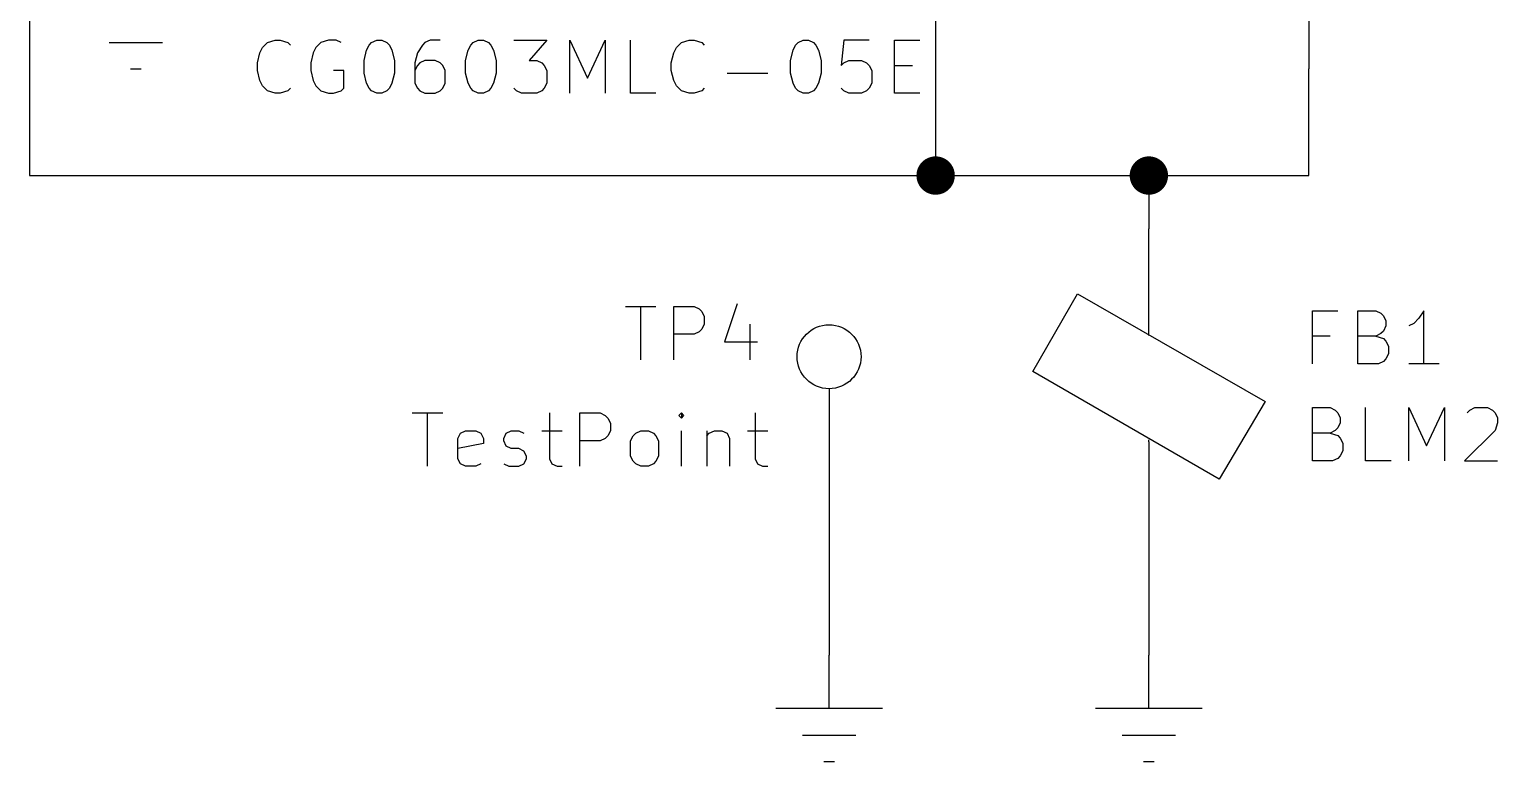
# Model space of a CAD drawing. Extents: x 0.4 to 11.3, y -7.9 to -0.4.
# Drawn here: x 2.75 to 4.127, y -5.5 to -4.813 of the extents above; entities that cross this region are included whole.
import ezdxf

# ---------------------------------------------------------------- set-up
doc = ezdxf.new("R2010")
doc.units = 0
doc.header["$MEASUREMENT"] = 0
for name, color, linetype in [('CYAN2', 4, 'CONTINUOUS'), ('GREEN3', 91, 'CONTINUOUS'), ('RED2', 1, 'CONTINUOUS')]:
    doc.layers.add(name, color=color, linetype=linetype)

msp = doc.modelspace()

# ---------------------------------------------------------------- linework, layer by layer
at = {"layer": 'CYAN2', "linetype": 'CONTINUOUS'}
for p, q in [((2.9663, -4.8347), (2.9687, -4.8299)), ((2.9663, -4.8347), (2.9687, -4.8299)), ((2.9687, -4.8299), (2.9734, -4.8252)), ((2.9687, -4.8299), (2.9734, -4.8252)), ((2.9734, -4.8252), (2.9806, -4.8228)), ((2.9734, -4.8252), (2.9806, -4.8228)), ((2.9806, -4.8228), (2.9853, -4.8228)), ((2.9806, -4.8228), (2.9853, -4.8228)), ((2.9853, -4.8228), (2.9925, -4.8252)), ((2.9853, -4.8228), (2.9925, -4.8252)), ((2.9925, -4.8252), (2.9949, -4.8276)), ((2.9925, -4.8252), (2.9949, -4.8276)), ((3.0187, -4.8299), (3.0163, -4.8347)), ((3.0187, -4.8299), (3.0163, -4.8347)), ((3.0234, -4.8252), (3.0187, -4.8299)), ((3.0234, -4.8252), (3.0187, -4.8299)), ((3.0306, -4.8228), (3.0234, -4.8252)), ((3.0306, -4.8228), (3.0234, -4.8252)), ((3.0377, -4.8228), (3.0306, -4.8228)), ((3.0377, -4.8228), (3.0306, -4.8228)), ((3.0425, -4.8252), (3.0377, -4.8228)), ((3.0425, -4.8252), (3.0377, -4.8228)), ((3.0639, -4.8419), (3.0663, -4.8323)), ((3.0639, -4.8419), (3.0663, -4.8323)), ((3.0663, -4.8323), (3.0687, -4.8276)), ((3.0663, -4.8323), (3.0687, -4.8276)), ((3.0687, -4.8276), (3.071, -4.8252)), ((3.0687, -4.8276), (3.071, -4.8252)), ((3.071, -4.8252), (3.0758, -4.8228)), ((3.071, -4.8252), (3.0758, -4.8228)), ((3.0758, -4.8228), (3.0806, -4.8228)), ((3.0758, -4.8228), (3.0806, -4.8228)), ((3.0806, -4.8228), (3.0853, -4.8252)), ((3.0806, -4.8228), (3.0853, -4.8252)), ((3.0853, -4.8252), (3.0877, -4.8276)), ((3.0853, -4.8252), (3.0877, -4.8276)), ((3.0877, -4.8276), (3.0901, -4.8323)), ((3.0877, -4.8276), (3.0901, -4.8323)), ((3.0901, -4.8323), (3.0925, -4.8419)), ((3.0901, -4.8323), (3.0925, -4.8419)), ((3.1187, -4.8276), (3.1139, -4.8347)), ((3.1187, -4.8276), (3.1139, -4.8347)), ((3.121, -4.8252), (3.1187, -4.8276)), ((3.121, -4.8252), (3.1187, -4.8276)), ((3.1258, -4.8228), (3.121, -4.8252)), ((3.1258, -4.8228), (3.121, -4.8252)), ((3.1353, -4.8228), (3.1258, -4.8228)), ((3.1353, -4.8228), (3.1258, -4.8228)), ((3.1591, -4.8419), (3.1615, -4.8323)), ((3.1591, -4.8419), (3.1615, -4.8323)), ((3.1615, -4.8323), (3.1639, -4.8276)), ((3.1615, -4.8323), (3.1639, -4.8276)), ((3.1639, -4.8276), (3.1663, -4.8252)), ((3.1639, -4.8276), (3.1663, -4.8252)), ((3.1663, -4.8252), (3.171, -4.8228)), ((3.1663, -4.8252), (3.171, -4.8228)), ((3.171, -4.8228), (3.1758, -4.8228)), ((3.171, -4.8228), (3.1758, -4.8228)), ((3.1758, -4.8228), (3.1806, -4.8252)), ((3.1758, -4.8228), (3.1806, -4.8252)), ((3.1806, -4.8252), (3.1829, -4.8276)), ((3.1806, -4.8252), (3.1829, -4.8276)), ((3.1829, -4.8276), (3.1853, -4.8323)), ((3.1829, -4.8276), (3.1853, -4.8323)), ((3.1853, -4.8323), (3.1877, -4.8419)), ((3.1853, -4.8323), (3.1877, -4.8419)), ((3.2044, -4.8228), (3.2353, -4.8228)), ((3.2044, -4.8228), (3.2353, -4.8228)), ((3.2353, -4.8228), (3.2187, -4.8419)), ((3.2353, -4.8228), (3.2187, -4.8419)), ((3.2568, -4.8728), (3.2568, -4.8228)), ((3.2568, -4.8228), (3.2734, -4.8585)), ((3.2568, -4.8728), (3.2568, -4.8228)), ((3.2568, -4.8228), (3.2734, -4.8585)), ((3.2734, -4.8585), (3.2901, -4.8228)), ((3.2734, -4.8585), (3.2901, -4.8228)), ((3.2901, -4.8228), (3.2901, -4.8728)), ((3.2901, -4.8228), (3.2901, -4.8728)), ((3.3139, -4.8728), (3.3139, -4.8228)), ((3.3139, -4.8728), (3.3139, -4.8228)), ((3.3544, -4.8347), (3.3568, -4.8299)), ((3.3544, -4.8347), (3.3568, -4.8299)), ((3.3568, -4.8299), (3.3615, -4.8252)), ((3.3568, -4.8299), (3.3615, -4.8252)), ((3.3615, -4.8252), (3.3687, -4.8228)), ((3.3615, -4.8252), (3.3687, -4.8228)), ((3.3687, -4.8228), (3.3734, -4.8228)), ((3.3687, -4.8228), (3.3734, -4.8228)), ((3.3734, -4.8228), (3.3806, -4.8252)), ((3.3734, -4.8228), (3.3806, -4.8252)), ((3.3806, -4.8252), (3.3829, -4.8276)), ((3.3806, -4.8252), (3.3829, -4.8276)), ((3.4639, -4.8419), (3.4663, -4.8323)), ((3.4639, -4.8419), (3.4663, -4.8323)), ((3.4663, -4.8323), (3.4687, -4.8276)), ((3.4663, -4.8323), (3.4687, -4.8276)), ((3.4687, -4.8276), (3.471, -4.8252)), ((3.4687, -4.8276), (3.471, -4.8252)), ((3.471, -4.8252), (3.4758, -4.8228)), ((3.471, -4.8252), (3.4758, -4.8228)), ((3.4758, -4.8228), (3.4806, -4.8228)), ((3.4758, -4.8228), (3.4806, -4.8228)), ((3.4806, -4.8228), (3.4853, -4.8252)), ((3.4806, -4.8228), (3.4853, -4.8252)), ((3.4853, -4.8252), (3.4877, -4.8276)), ((3.4853, -4.8252), (3.4877, -4.8276)), ((3.4877, -4.8276), (3.4901, -4.8323)), ((3.4877, -4.8276), (3.4901, -4.8323)), ((3.4901, -4.8323), (3.4925, -4.8419)), ((3.4901, -4.8323), (3.4925, -4.8419)), ((3.5139, -4.8228), (3.5115, -4.8466)), ((3.5139, -4.8228), (3.5115, -4.8466)), ((3.5377, -4.8228), (3.5139, -4.8228)), ((3.5377, -4.8228), (3.5139, -4.8228)), ((3.5615, -4.8728), (3.5615, -4.8228)), ((3.5615, -4.8228), (3.5853, -4.8228)), ((3.5615, -4.8728), (3.5615, -4.8228)), ((3.5615, -4.8228), (3.5853, -4.8228)), ((2.9639, -4.8442), (2.9663, -4.8347)), ((2.9639, -4.8442), (2.9663, -4.8347)), ((2.9639, -4.8514), (2.9639, -4.8442)), ((2.9639, -4.8514), (2.9639, -4.8442)), ((3.0163, -4.8347), (3.0139, -4.8442)), ((3.0163, -4.8347), (3.0139, -4.8442)), ((3.0139, -4.8442), (3.0139, -4.8514)), ((3.0139, -4.8442), (3.0139, -4.8514)), ((3.0639, -4.8538), (3.0639, -4.8419)), ((3.0639, -4.8538), (3.0639, -4.8419)), ((3.0925, -4.8419), (3.0925, -4.8538)), ((3.0925, -4.8419), (3.0925, -4.8538)), ((3.1139, -4.8347), (3.1115, -4.8442)), ((3.1139, -4.8347), (3.1115, -4.8442)), ((3.1115, -4.8442), (3.1115, -4.8633)), ((3.1115, -4.8442), (3.1115, -4.8633)), ((3.1139, -4.8466), (3.1115, -4.8514)), ((3.1139, -4.8466), (3.1115, -4.8514)), ((3.1163, -4.8442), (3.1139, -4.8466)), ((3.1163, -4.8442), (3.1139, -4.8466)), ((3.121, -4.8419), (3.1163, -4.8442)), ((3.121, -4.8419), (3.1163, -4.8442)), ((3.1306, -4.8419), (3.121, -4.8419)), ((3.1306, -4.8419), (3.121, -4.8419)), ((3.1353, -4.8442), (3.1306, -4.8419)), ((3.1353, -4.8442), (3.1306, -4.8419)), ((3.1377, -4.8466), (3.1353, -4.8442)), ((3.1377, -4.8466), (3.1353, -4.8442)), ((3.1401, -4.8514), (3.1377, -4.8466)), ((3.1401, -4.8514), (3.1377, -4.8466)), ((3.1591, -4.8538), (3.1591, -4.8419)), ((3.1591, -4.8538), (3.1591, -4.8419)), ((3.1877, -4.8419), (3.1877, -4.8538)), ((3.1877, -4.8419), (3.1877, -4.8538)), ((3.2187, -4.8419), (3.2258, -4.8419)), ((3.2187, -4.8419), (3.2258, -4.8419)), ((3.2258, -4.8419), (3.2306, -4.8442)), ((3.2258, -4.8419), (3.2306, -4.8442)), ((3.2306, -4.8442), (3.2329, -4.8466)), ((3.2306, -4.8442), (3.2329, -4.8466)), ((3.2329, -4.8466), (3.2353, -4.8514)), ((3.2329, -4.8466), (3.2353, -4.8514)), ((3.352, -4.8442), (3.3544, -4.8347)), ((3.352, -4.8442), (3.3544, -4.8347)), ((3.352, -4.8514), (3.352, -4.8442)), ((3.352, -4.8514), (3.352, -4.8442)), ((3.4639, -4.8538), (3.4639, -4.8419)), ((3.4639, -4.8538), (3.4639, -4.8419)), ((3.4925, -4.8419), (3.4925, -4.8538)), ((3.4925, -4.8419), (3.4925, -4.8538)), ((3.5115, -4.8466), (3.5139, -4.8442)), ((3.5115, -4.8466), (3.5139, -4.8442)), ((3.5139, -4.8442), (3.5187, -4.8419)), ((3.5139, -4.8442), (3.5187, -4.8419)), ((3.5187, -4.8419), (3.5306, -4.8419)), ((3.5187, -4.8419), (3.5306, -4.8419)), ((3.5306, -4.8419), (3.5353, -4.8442)), ((3.5306, -4.8419), (3.5353, -4.8442)), ((3.5353, -4.8442), (3.5377, -4.8466)), ((3.5353, -4.8442), (3.5377, -4.8466)), ((3.5377, -4.8466), (3.5401, -4.8514)), ((3.5377, -4.8466), (3.5401, -4.8514)), ((3.5615, -4.8466), (3.5782, -4.8466)), ((3.5615, -4.8466), (3.5782, -4.8466)), ((2.9663, -4.8609), (2.9639, -4.8514)), ((2.9663, -4.8609), (2.9639, -4.8514)), ((2.9687, -4.8657), (2.9663, -4.8609)), ((2.9687, -4.8657), (2.9663, -4.8609)), ((3.0139, -4.8514), (3.0163, -4.8609)), ((3.0139, -4.8514), (3.0163, -4.8609)), ((3.0163, -4.8609), (3.0187, -4.8657)), ((3.0163, -4.8609), (3.0187, -4.8657)), ((3.0449, -4.8514), (3.0353, -4.8514)), ((3.0449, -4.8514), (3.0353, -4.8514)), ((3.0449, -4.868), (3.0449, -4.8514)), ((3.0449, -4.868), (3.0449, -4.8514)), ((3.0663, -4.8633), (3.0639, -4.8538)), ((3.0663, -4.8633), (3.0639, -4.8538)), ((3.0925, -4.8538), (3.0901, -4.8633)), ((3.0925, -4.8538), (3.0901, -4.8633)), ((3.1401, -4.8633), (3.1401, -4.8514)), ((3.1401, -4.8633), (3.1401, -4.8514)), ((3.1615, -4.8633), (3.1591, -4.8538)), ((3.1615, -4.8633), (3.1591, -4.8538)), ((3.1877, -4.8538), (3.1853, -4.8633)), ((3.1877, -4.8538), (3.1853, -4.8633)), ((3.2353, -4.8514), (3.2353, -4.8633)), ((3.2353, -4.8514), (3.2353, -4.8633)), ((3.3544, -4.8609), (3.352, -4.8514)), ((3.3544, -4.8609), (3.352, -4.8514)), ((3.3568, -4.8657), (3.3544, -4.8609)), ((3.3568, -4.8657), (3.3544, -4.8609)), ((3.4044, -4.8538), (3.4425, -4.8538)), ((3.4044, -4.8538), (3.4425, -4.8538)), ((3.4663, -4.8633), (3.4639, -4.8538)), ((3.4663, -4.8633), (3.4639, -4.8538)), ((3.4925, -4.8538), (3.4901, -4.8633)), ((3.4925, -4.8538), (3.4901, -4.8633)), ((3.5401, -4.8514), (3.5401, -4.8633)), ((3.5401, -4.8514), (3.5401, -4.8633)), ((2.9734, -4.8704), (2.9687, -4.8657)), ((2.9734, -4.8704), (2.9687, -4.8657)), ((2.9806, -4.8728), (2.9734, -4.8704)), ((2.9806, -4.8728), (2.9734, -4.8704)), ((2.9853, -4.8728), (2.9806, -4.8728)), ((2.9853, -4.8728), (2.9806, -4.8728)), ((2.9925, -4.8704), (2.9853, -4.8728)), ((2.9925, -4.8704), (2.9853, -4.8728)), ((2.9949, -4.868), (2.9925, -4.8704)), ((2.9949, -4.868), (2.9925, -4.8704)), ((3.0187, -4.8657), (3.0234, -4.8704)), ((3.0187, -4.8657), (3.0234, -4.8704)), ((3.0234, -4.8704), (3.0306, -4.8728)), ((3.0234, -4.8704), (3.0306, -4.8728)), ((3.0306, -4.8728), (3.0353, -4.8728)), ((3.0306, -4.8728), (3.0353, -4.8728)), ((3.0353, -4.8728), (3.0425, -4.8704)), ((3.0353, -4.8728), (3.0425, -4.8704)), ((3.0425, -4.8704), (3.0449, -4.868)), ((3.0425, -4.8704), (3.0449, -4.868)), ((3.0687, -4.868), (3.0663, -4.8633)), ((3.0687, -4.868), (3.0663, -4.8633)), ((3.071, -4.8704), (3.0687, -4.868)), ((3.071, -4.8704), (3.0687, -4.868)), ((3.0758, -4.8728), (3.071, -4.8704)), ((3.0758, -4.8728), (3.071, -4.8704)), ((3.0806, -4.8728), (3.0758, -4.8728)), ((3.0806, -4.8728), (3.0758, -4.8728)), ((3.0853, -4.8704), (3.0806, -4.8728)), ((3.0853, -4.8704), (3.0806, -4.8728)), ((3.0877, -4.868), (3.0853, -4.8704)), ((3.0877, -4.868), (3.0853, -4.8704)), ((3.0901, -4.8633), (3.0877, -4.868)), ((3.0901, -4.8633), (3.0877, -4.868)), ((3.1115, -4.8633), (3.1139, -4.868)), ((3.1115, -4.8633), (3.1139, -4.868)), ((3.1139, -4.868), (3.1163, -4.8704)), ((3.1139, -4.868), (3.1163, -4.8704)), ((3.1163, -4.8704), (3.121, -4.8728)), ((3.1163, -4.8704), (3.121, -4.8728)), ((3.121, -4.8728), (3.1306, -4.8728)), ((3.121, -4.8728), (3.1306, -4.8728)), ((3.1306, -4.8728), (3.1353, -4.8704)), ((3.1306, -4.8728), (3.1353, -4.8704)), ((3.1353, -4.8704), (3.1377, -4.868)), ((3.1353, -4.8704), (3.1377, -4.868)), ((3.1377, -4.868), (3.1401, -4.8633)), ((3.1377, -4.868), (3.1401, -4.8633)), ((3.1639, -4.868), (3.1615, -4.8633)), ((3.1639, -4.868), (3.1615, -4.8633)), ((3.1663, -4.8704), (3.1639, -4.868)), ((3.1663, -4.8704), (3.1639, -4.868)), ((3.171, -4.8728), (3.1663, -4.8704)), ((3.171, -4.8728), (3.1663, -4.8704)), ((3.1758, -4.8728), (3.171, -4.8728)), ((3.1758, -4.8728), (3.171, -4.8728)), ((3.1806, -4.8704), (3.1758, -4.8728)), ((3.1806, -4.8704), (3.1758, -4.8728)), ((3.1829, -4.868), (3.1806, -4.8704)), ((3.1829, -4.868), (3.1806, -4.8704)), ((3.1853, -4.8633), (3.1829, -4.868)), ((3.1853, -4.8633), (3.1829, -4.868)), ((3.2068, -4.8704), (3.2044, -4.868)), ((3.2068, -4.8704), (3.2044, -4.868)), ((3.2115, -4.8728), (3.2068, -4.8704)), ((3.2115, -4.8728), (3.2068, -4.8704)), ((3.2258, -4.8728), (3.2115, -4.8728)), ((3.2258, -4.8728), (3.2115, -4.8728)), ((3.2306, -4.8704), (3.2258, -4.8728)), ((3.2306, -4.8704), (3.2258, -4.8728)), ((3.2329, -4.868), (3.2306, -4.8704)), ((3.2329, -4.868), (3.2306, -4.8704)), ((3.2353, -4.8633), (3.2329, -4.868)), ((3.2353, -4.8633), (3.2329, -4.868)), ((3.3377, -4.8728), (3.3139, -4.8728)), ((3.3377, -4.8728), (3.3139, -4.8728)), ((3.3615, -4.8704), (3.3568, -4.8657)), ((3.3615, -4.8704), (3.3568, -4.8657)), ((3.3687, -4.8728), (3.3615, -4.8704)), ((3.3687, -4.8728), (3.3615, -4.8704)), ((3.3734, -4.8728), (3.3687, -4.8728)), ((3.3734, -4.8728), (3.3687, -4.8728)), ((3.3806, -4.8704), (3.3734, -4.8728)), ((3.3806, -4.8704), (3.3734, -4.8728)), ((3.3829, -4.868), (3.3806, -4.8704)), ((3.3829, -4.868), (3.3806, -4.8704)), ((3.4687, -4.868), (3.4663, -4.8633)), ((3.4687, -4.868), (3.4663, -4.8633)), ((3.471, -4.8704), (3.4687, -4.868)), ((3.471, -4.8704), (3.4687, -4.868)), ((3.4758, -4.8728), (3.471, -4.8704)), ((3.4758, -4.8728), (3.471, -4.8704)), ((3.4806, -4.8728), (3.4758, -4.8728)), ((3.4806, -4.8728), (3.4758, -4.8728)), ((3.4853, -4.8704), (3.4806, -4.8728)), ((3.4853, -4.8704), (3.4806, -4.8728)), ((3.4877, -4.868), (3.4853, -4.8704)), ((3.4877, -4.868), (3.4853, -4.8704)), ((3.4901, -4.8633), (3.4877, -4.868)), ((3.4901, -4.8633), (3.4877, -4.868)), ((3.5139, -4.8704), (3.5115, -4.868)), ((3.5139, -4.8704), (3.5115, -4.868)), ((3.5187, -4.8728), (3.5139, -4.8704)), ((3.5187, -4.8728), (3.5139, -4.8704)), ((3.5306, -4.8728), (3.5187, -4.8728)), ((3.5306, -4.8728), (3.5187, -4.8728)), ((3.5353, -4.8704), (3.5306, -4.8728)), ((3.5353, -4.8704), (3.5306, -4.8728)), ((3.5377, -4.868), (3.5353, -4.8704)), ((3.5377, -4.868), (3.5353, -4.8704)), ((3.5401, -4.8633), (3.5377, -4.868)), ((3.5401, -4.8633), (3.5377, -4.868)), ((3.5853, -4.8728), (3.5615, -4.8728)), ((3.5853, -4.8728), (3.5615, -4.8728)), ((3.3091, -5.0728), (3.3377, -5.0728)), ((3.3234, -5.1228), (3.3234, -5.0728)), ((3.3544, -5.1228), (3.3544, -5.0728)), ((3.3544, -5.0728), (3.3734, -5.0728)), ((3.3734, -5.0728), (3.3782, -5.0752)), ((3.3782, -5.0752), (3.3806, -5.0776)), ((3.3806, -5.0776), (3.3829, -5.0823)), ((3.4139, -5.0704), (3.402, -5.1061)), ((3.9533, -5.1268), (3.9533, -5.0768)), ((3.9533, -5.0768), (3.9771, -5.0768)), ((3.9961, -5.1268), (3.9961, -5.0768)), ((3.9961, -5.0768), (4.0128, -5.0768)), ((4.0128, -5.0768), (4.0176, -5.0792)), ((4.0176, -5.0792), (4.0199, -5.0816)), ((4.058, -5.0768), (4.0533, -5.0839)), ((4.058, -5.1268), (4.058, -5.0768)), ((3.3806, -5.0942), (3.3782, -5.0966)), ((3.3829, -5.0895), (3.3806, -5.0942)), ((3.3829, -5.0823), (3.3829, -5.0895)), ((3.4258, -5.0895), (3.4258, -5.1228)), ((4.0199, -5.0816), (4.0223, -5.0863)), ((4.0223, -5.0911), (4.0199, -5.0959)), ((4.0223, -5.0863), (4.0223, -5.0911)), ((4.0485, -5.0887), (4.0438, -5.0911)), ((4.0533, -5.0839), (4.0485, -5.0887)), ((3.3734, -5.099), (3.3544, -5.099)), ((3.3782, -5.0966), (3.3734, -5.099)), ((3.402, -5.1061), (3.4329, -5.1061)), ((3.9699, -5.1006), (3.9533, -5.1006)), ((4.0128, -5.1006), (3.9961, -5.1006)), ((4.0176, -5.0982), (4.0128, -5.1006)), ((4.0128, -5.1006), (4.0199, -5.103)), ((4.0199, -5.0959), (4.0176, -5.0982)), ((4.0199, -5.103), (4.0223, -5.1054)), ((4.0223, -5.1054), (4.0247, -5.1101)), ((4.0223, -5.122), (4.0199, -5.1244)), ((4.0247, -5.1173), (4.0223, -5.122)), ((4.0247, -5.1101), (4.0247, -5.1173)), ((4.0152, -5.1268), (3.9961, -5.1268)), ((4.0199, -5.1244), (4.0152, -5.1268)), ((4.0723, -5.1268), (4.0438, -5.1268)), ((3.1091, -5.1728), (3.1377, -5.1728)), ((3.1234, -5.2228), (3.1234, -5.1728)), ((3.2377, -5.1728), (3.2377, -5.2157)), ((3.2663, -5.2228), (3.2663, -5.1728)), ((3.2663, -5.1728), (3.2853, -5.1728)), ((3.2853, -5.1728), (3.2901, -5.1752)), ((3.2901, -5.1752), (3.2925, -5.1776)), ((3.2925, -5.1776), (3.2949, -5.1823)), ((3.3615, -5.1728), (3.3591, -5.1752)), ((3.3591, -5.1752), (3.3615, -5.1776)), ((3.3639, -5.1752), (3.3615, -5.1728)), ((3.3615, -5.1728), (3.3615, -5.1776)), ((3.3615, -5.1776), (3.3639, -5.1752)), ((3.4306, -5.1728), (3.4306, -5.2157)), ((3.9533, -5.2178), (3.9533, -5.1678)), ((3.9533, -5.1678), (3.9699, -5.1678)), ((3.9699, -5.1678), (3.9747, -5.1702)), ((3.9747, -5.1702), (3.9771, -5.1726)), ((3.9771, -5.1726), (3.9795, -5.1773)), ((3.9795, -5.1773), (3.9795, -5.1821)), ((4.0033, -5.2178), (4.0033, -5.1678)), ((4.0438, -5.2178), (4.0438, -5.1678)), ((4.0438, -5.1678), (4.0604, -5.2035)), ((4.0604, -5.2035), (4.0771, -5.1678)), ((4.0771, -5.1678), (4.0771, -5.2178)), ((4.0985, -5.1726), (4.1009, -5.1702)), ((4.1009, -5.1702), (4.1057, -5.1678)), ((4.1057, -5.1678), (4.1176, -5.1678)), ((4.1176, -5.1678), (4.1223, -5.1702)), ((4.1223, -5.1702), (4.1247, -5.1726)), ((4.1247, -5.1726), (4.1271, -5.1773)), ((4.1271, -5.1773), (4.1271, -5.1821)), ((3.1544, -5.1919), (3.1591, -5.1895)), ((3.1591, -5.1895), (3.1687, -5.1895)), ((3.1687, -5.1895), (3.1734, -5.1919)), ((3.1972, -5.1919), (3.202, -5.1895)), ((3.202, -5.1895), (3.2091, -5.1895)), ((3.2091, -5.1895), (3.2139, -5.1919)), ((3.2306, -5.1895), (3.2496, -5.1895)), ((3.2949, -5.1895), (3.2925, -5.1942)), ((3.2949, -5.1823), (3.2949, -5.1895)), ((3.3187, -5.1919), (3.3234, -5.1895)), ((3.3234, -5.1895), (3.3306, -5.1895)), ((3.3306, -5.1895), (3.3353, -5.1919)), ((3.3615, -5.2228), (3.3615, -5.1895)), ((3.3853, -5.1895), (3.3853, -5.2228)), ((3.3877, -5.1919), (3.3925, -5.1895)), ((3.3925, -5.1895), (3.3996, -5.1895)), ((3.3996, -5.1895), (3.4044, -5.1919)), ((3.4234, -5.1895), (3.4425, -5.1895)), ((3.9699, -5.1916), (3.9533, -5.1916)), ((3.9747, -5.1892), (3.9699, -5.1916)), ((3.9699, -5.1916), (3.9771, -5.194)), ((3.9771, -5.1869), (3.9747, -5.1892)), ((3.9795, -5.1821), (3.9771, -5.1869)), ((4.1247, -5.1892), (4.0961, -5.2178)), ((4.1271, -5.1821), (4.1247, -5.1892)), ((3.152, -5.1966), (3.1544, -5.1919)), ((3.152, -5.2157), (3.152, -5.1966)), ((3.1758, -5.2014), (3.152, -5.2061)), ((3.1734, -5.1919), (3.1758, -5.1966)), ((3.1758, -5.1966), (3.1758, -5.2014)), ((3.1949, -5.1966), (3.1972, -5.1919)), ((3.1949, -5.199), (3.1949, -5.1966)), ((3.1972, -5.2038), (3.1949, -5.199)), ((3.202, -5.2061), (3.1972, -5.2038)), ((3.2853, -5.199), (3.2663, -5.199)), ((3.2901, -5.1966), (3.2853, -5.199)), ((3.2925, -5.1942), (3.2901, -5.1966)), ((3.3139, -5.199), (3.3163, -5.1942)), ((3.3139, -5.2133), (3.3139, -5.199)), ((3.3163, -5.1942), (3.3187, -5.1919)), ((3.3353, -5.1919), (3.3377, -5.1942)), ((3.3377, -5.1942), (3.3401, -5.199)), ((3.3401, -5.199), (3.3401, -5.2133)), ((3.3853, -5.1942), (3.3877, -5.1919)), ((3.4044, -5.1919), (3.4068, -5.1966)), ((3.4068, -5.1966), (3.4068, -5.2228)), ((3.9771, -5.194), (3.9795, -5.1964)), ((3.9795, -5.1964), (3.9819, -5.2011)), ((3.9819, -5.2011), (3.9819, -5.2083)), ((3.1544, -5.2204), (3.152, -5.2157)), ((3.2091, -5.2061), (3.202, -5.2061)), ((3.2139, -5.2085), (3.2091, -5.2061)), ((3.2163, -5.2133), (3.2139, -5.2085)), ((3.2139, -5.2204), (3.2163, -5.2157)), ((3.2163, -5.2157), (3.2163, -5.2133)), ((3.2377, -5.2157), (3.2401, -5.2204)), ((3.3163, -5.218), (3.3139, -5.2133)), ((3.3187, -5.2204), (3.3163, -5.218)), ((3.3377, -5.218), (3.3353, -5.2204)), ((3.3401, -5.2133), (3.3377, -5.218)), ((3.4306, -5.2157), (3.4329, -5.2204)), ((3.9723, -5.2178), (3.9533, -5.2178)), ((3.9771, -5.2154), (3.9723, -5.2178)), ((3.9795, -5.213), (3.9771, -5.2154)), ((3.9819, -5.2083), (3.9795, -5.213)), ((4.0271, -5.2178), (4.0033, -5.2178)), ((4.0961, -5.2178), (4.1271, -5.2178)), ((3.1591, -5.2228), (3.1544, -5.2204)), ((3.1687, -5.2228), (3.1591, -5.2228)), ((3.1734, -5.2204), (3.1687, -5.2228)), ((3.1949, -5.2204), (3.1996, -5.2228)), ((3.1996, -5.2228), (3.2091, -5.2228)), ((3.2091, -5.2228), (3.2139, -5.2204)), ((3.2401, -5.2204), (3.2449, -5.2228)), ((3.2449, -5.2228), (3.2496, -5.2228)), ((3.3234, -5.2228), (3.3187, -5.2204)), ((3.3306, -5.2228), (3.3234, -5.2228)), ((3.3353, -5.2204), (3.3306, -5.2228)), ((3.4329, -5.2204), (3.4377, -5.2228)), ((3.4377, -5.2228), (3.4425, -5.2228))]:
    msp.add_line(p, q, dxfattribs=at)
at = {"layer": 'GREEN3', "linetype": 'CONTINUOUS'}
for p, q in [((2.75, -4.65), (2.75, -4.95)), ((3.6, -4.85), (3.6, -4.95)), ((3.95, -4.95), (3.95, -4.85)), ((2.75, -4.95), (3.6, -4.95)), ((3.6, -4.95), (3.8, -4.95)), ((3.8, -4.95), (3.8, -5)), ((3.8, -4.95), (3.95, -4.95)), ((3.5, -5.25), (3.5, -5.4)), ((3.8, -5.3), (3.8, -5.4))]:
    msp.add_line(p, q, dxfattribs=at)
at = {"layer": 'GREEN3', "const_width": 0.018}
for points in [[(3.591, -4.95, 1), (3.609, -4.95, 1)], [(3.791, -4.95, 1), (3.809, -4.95, 1)]]:
    msp.add_lwpolyline(points, format="xyb", close=True, dxfattribs=at)
at = {"layer": 'RED2', "linetype": 'CONTINUOUS'}
for p, q in [((3.6, -4.8), (3.6, -4.85)), ((3.6, -4.8), (3.6, -4.85)), ((3.95, -4.8), (3.95, -4.85)), ((2.825, -4.825), (2.875, -4.825)), ((2.845, -4.85), (2.855, -4.85)), ((3.8, -5.1), (3.8, -5)), ((3.691, -5.134), (3.733, -5.061)), ((3.733, -5.061), (3.909, -5.162)), ((3.8, -5.1), (3.8, -5.099)), ((3.866, -5.235), (3.691, -5.134)), ((3.5, -5.15), (3.5, -5.25)), ((3.909, -5.162), (3.866, -5.235)), ((3.8, -5.2), (3.8, -5.198)), ((3.8, -5.2), (3.8, -5.3)), ((3.5, -5.45), (3.5, -5.4)), ((3.8, -5.45), (3.8, -5.4)), ((3.55, -5.45), (3.45, -5.45)), ((3.85, -5.45), (3.75, -5.45)), ((3.475, -5.475), (3.525, -5.475)), ((3.775, -5.475), (3.825, -5.475)), ((3.495, -5.5), (3.505, -5.5)), ((3.795, -5.5), (3.805, -5.5))]:
    msp.add_line(p, q, dxfattribs=at)
at = {"layer": 'RED2'}
msp.add_circle((3.5, -5.12), 0.03, dxfattribs=at)

doc.saveas('drawing.dxf')
